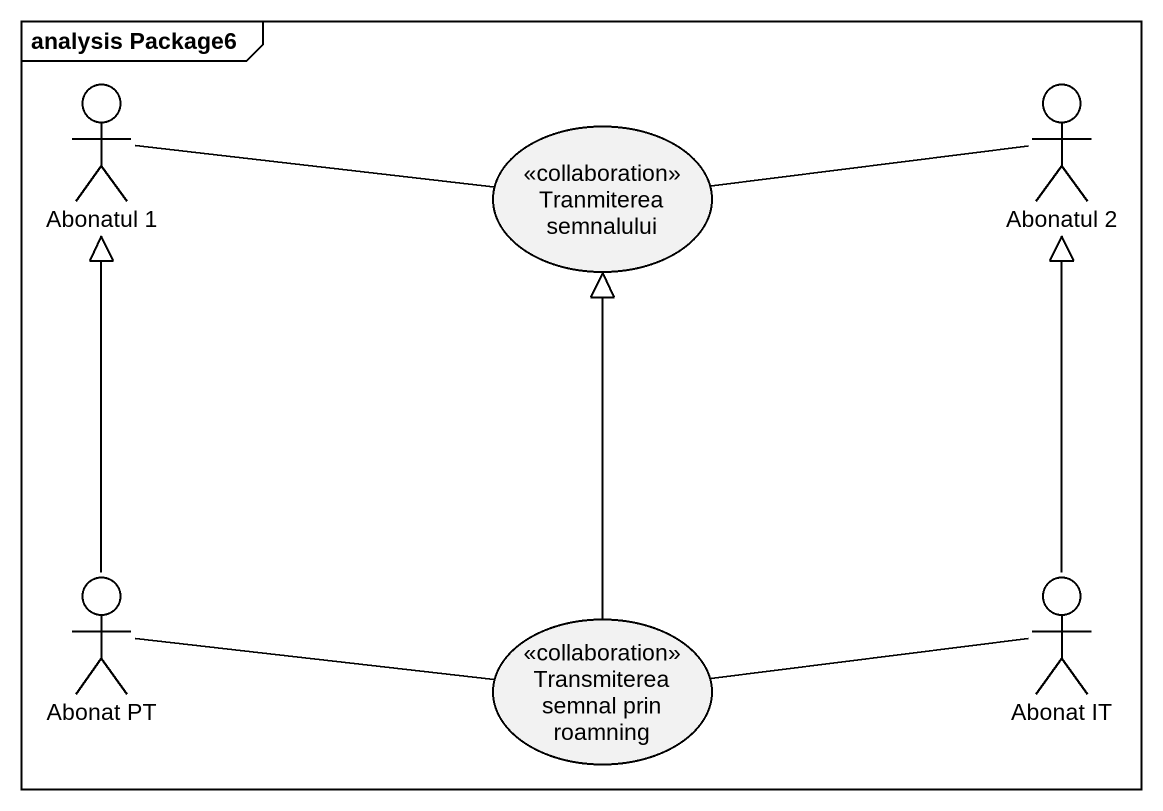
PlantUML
@startuml
mainframe analysis Package6
actor "Abonatul 1" as Abonatul_1
usecase "Tranmiterea semnalului" as Tranmiterea_semnalului <<collaboration>>
actor "Abonatul 2" as Abonatul_2
actor "Abonat PT" as Abonat_PT
usecase "Transmiterea semnal prin roamning" as Transmiterea_semnal_prin <<collaboration>>
actor "Abonat IT" as Abonat_IT
Abonatul_1 -right- Tranmiterea_semnalului
Tranmiterea_semnalului -right- Abonatul_2
Abonat_PT -up-|> Abonatul_1
Abonat_PT -right- Transmiterea_semnal_prin
Transmiterea_semnal_prin -up-|> Tranmiterea_semnalului
Transmiterea_semnal_prin -right- Abonat_IT
Abonat_IT -up-|> Abonatul_2
@enduml
